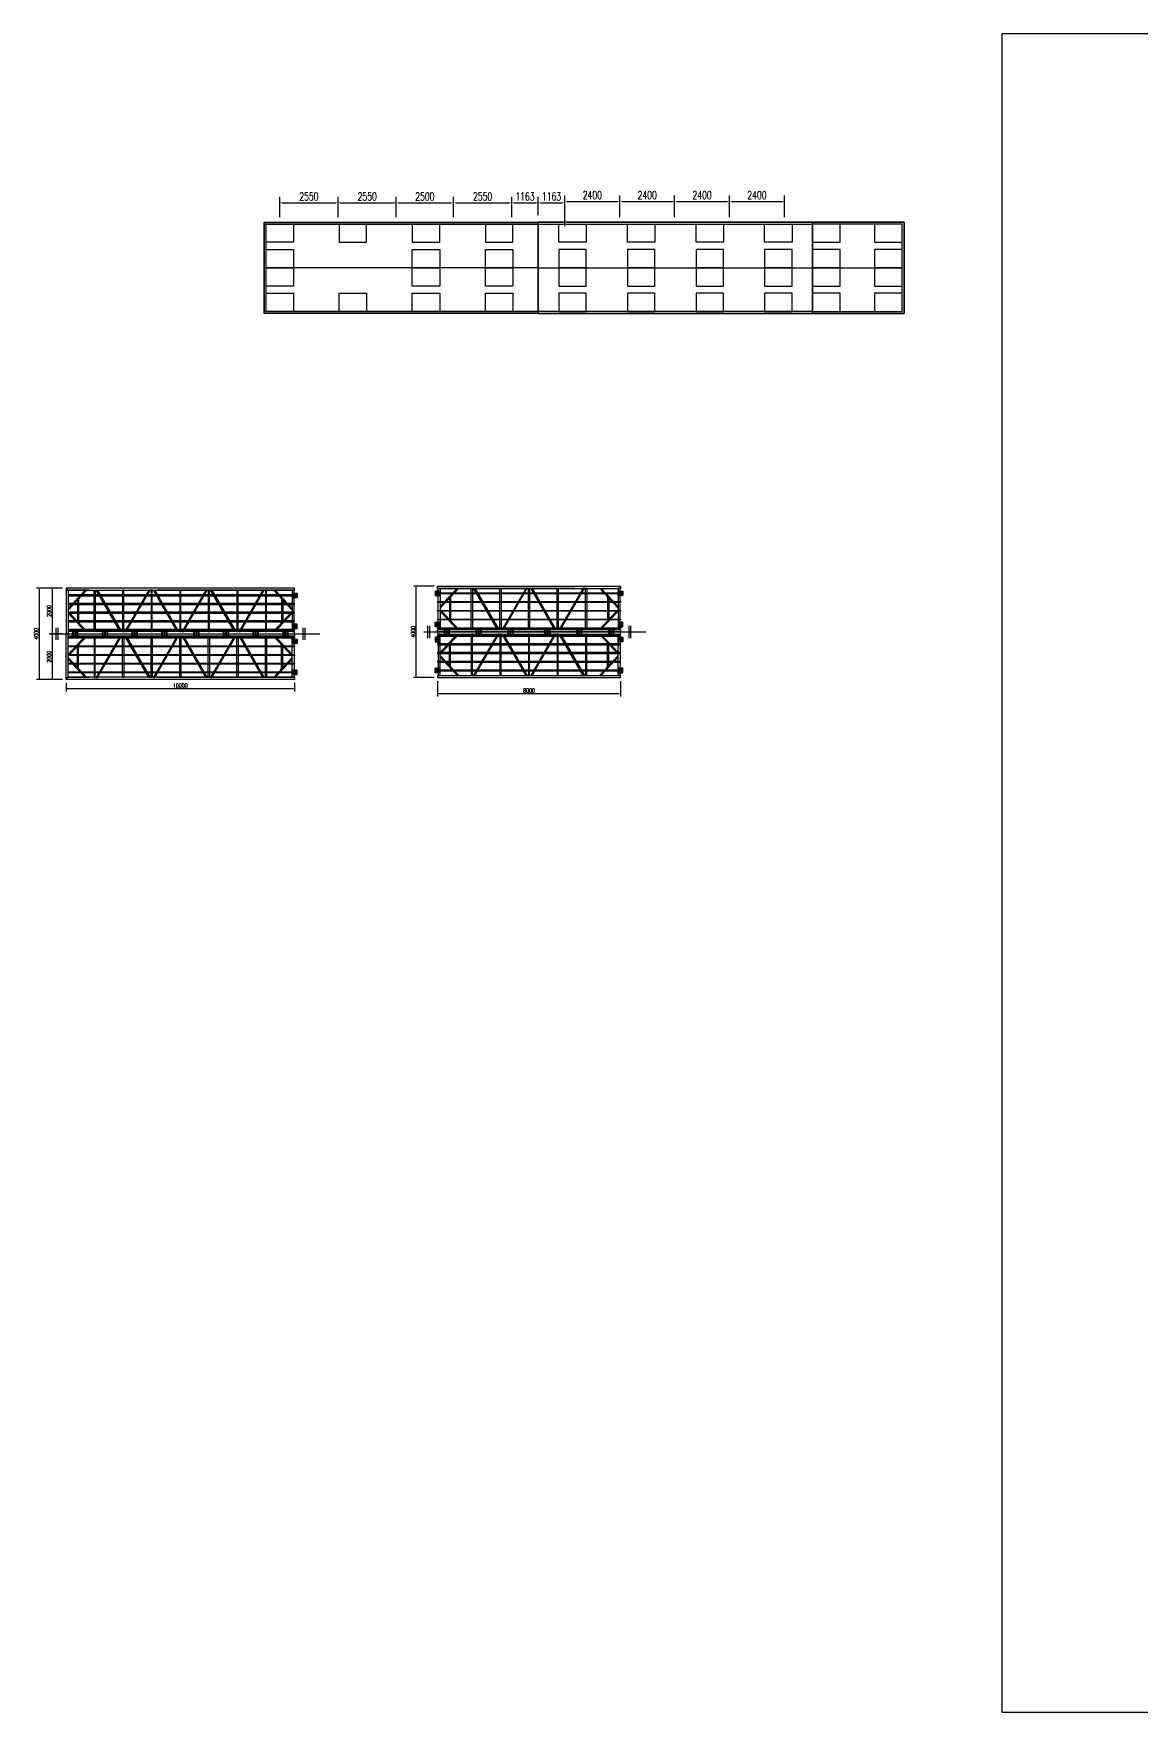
# Model space of a CAD drawing. Header units: millimetres. Extents: x -1612139 to -1300424, y 1145038 to 1536160.
# Drawn here: x -1577395 to -1528928, y 1148054 to 1221496 of the extents above; entities that cross this region are included whole.
import ezdxf

# ---------------------------------------------------------------- set-up
doc = ezdxf.new("R2010")
doc.units = ezdxf.units.MM
doc.header["$LTSCALE"] = 1000
doc.linetypes.add('__BORDER__', pattern=[21, 6, -3, 6, -3, 0, -3])
doc.layers.get('0').update_dxf_attribs({"linetype": 'CONTINUOUS'})
doc.layers.get('DEFPOINTS').update_dxf_attribs({"linetype": 'CONTINUOUS'})
for name, color, linetype in [('W-_BOLLARD系船栓', 4, 'CONTINUOUS'), ('W-ALUMINUM_FRAME铝架', 30, 'CONTINUOUS'), ('W-bridge approach引桥', 4, 'CONTINUOUS'), ('W-FLOAT_BOWL浮筒', 253, 'CONTINUOUS'), ('W-STEEL_FRAME钢架', 3, 'CONTINUOUS'), ('W-WOOD_FLOOR木地板', 30, 'CONTINUOUS')]:
    doc.layers.add(name, color=color, linetype=linetype)
doc.styles.add('STANDARD_T3', font='simplex.shx', dxfattribs={"width": 0.7, "bigfont": 'gbcbig.shx'})
doc.dimstyles.new('W&&100', dxfattribs={"dimtxt": 350, "dimasz": 100, "dimexe": 250, "dimexo": 300, "dimgap": 100, "dimtad": 1, "dimdec": 0, "dimzin": 0, "dimdsep": 46, "dimtxsty": 'STANDARD_T3', "dimcen": 0.09, "dimclrd": 1, "dimclre": 1, "dimclrt": 7, "dimazin": 2, "dimtfac": 1, "dimtdec": 0, "dimtix": 1, "dimtmove": 2, "dimatfit": 3, "dimfxl": 100, "dimtolj": 1, "dimtzin": 0, "dimarcsym": 0})
doc.dimstyles.new('W&&50', dxfattribs={"dimtxt": 175, "dimasz": 50, "dimexe": 125, "dimexo": 150, "dimgap": 50, "dimtad": 1, "dimdec": 0, "dimzin": 0, "dimdsep": 46, "dimtxsty": 'STANDARD_T3', "dimcen": 0.09, "dimclrd": 1, "dimclre": 1, "dimclrt": 7, "dimazin": 2, "dimtfac": 1, "dimtdec": 0, "dimtix": 1, "dimtmove": 2, "dimatfit": 3, "dimfxl": 100, "dimtolj": 1, "dimtzin": 0, "dimarcsym": 0})

# ---------------------------------------------------------------- blocks, each defined once
blk = doc.blocks.new('1')
at = {"lineweight": -3}
for p, q in [((-1521938, 1214338), (-1521935, 1214338)), ((-1521938, 1214336), (-1521931, 1214336)), ((-1521938, 1214336), (-1521914, 1214336)), ((-1521938, 1214136), (-1521931, 1214136)), ((-1521938, 1214136), (-1521914, 1214136)), ((-1521938, 1214134), (-1521935, 1214134)), ((-1521936, 1214341), (-1521936, 1214346)), ((-1521936, 1214346), (-1521916, 1214346)), ((-1521935, 1214341), (-1521936, 1214341)), ((-1521935, 1214131), (-1521936, 1214131)), ((-1521936, 1214131), (-1521936, 1214126)), ((-1521936, 1214126), (-1521916, 1214126)), ((-1521934, 1214347), (-1521932, 1214347)), ((-1521934, 1214125), (-1521932, 1214125)), ((-1521933, 1214352), (-1521931, 1214355)), ((-1521933, 1214136), (-1521933, 1214352)), ((-1521919, 1214352), (-1521933, 1214352)), ((-1521932, 1214347), (-1521919, 1214347)), ((-1521932, 1214346), (-1521932, 1214341)), ((-1521932, 1214126), (-1521932, 1214131)), ((-1521932, 1214125), (-1521919, 1214125)), ((-1521921, 1214355), (-1521931, 1214355)), ((-1521919, 1214352), (-1521921, 1214355)), ((-1521919, 1214347), (-1521921, 1214347)), ((-1521921, 1214346), (-1521921, 1214341)), ((-1521921, 1214126), (-1521921, 1214131)), ((-1521919, 1214125), (-1521921, 1214125)), ((-1521919, 1214136), (-1521919, 1214352)), ((-1521917, 1214341), (-1521916, 1214341)), ((-1521914, 1214338), (-1521917, 1214338)), ((-1521914, 1214134), (-1521917, 1214134)), ((-1521917, 1214131), (-1521916, 1214131)), ((-1521916, 1214341), (-1521916, 1214346)), ((-1521916, 1214131), (-1521916, 1214126))]:
    blk.add_line(p, q, dxfattribs=at)
at = {"color": 1}
for p, q in [((-1521936, 1214346), (-1521934, 1214347)), ((-1521919, 1214347), (-1521916, 1214346))]:
    blk.add_line(p, q, dxfattribs=at)
at = {"color": 6, "lineweight": -3}
for p, q in [((-1521931, 1214136), (-1521931, 1214355)), ((-1521921, 1214136), (-1521921, 1214355))]:
    blk.add_line(p, q, dxfattribs=at)
at = {"lineweight": -3}
for points in [[(-1521933, 1214336), (-1521938, 1214336), (-1521938, 1214338), (-1521914, 1214338), (-1521914, 1214336), (-1521919, 1214336)], [(-1521933, 1214136), (-1521938, 1214136), (-1521938, 1214134), (-1521914, 1214134), (-1521914, 1214136), (-1521919, 1214136)], [(-1521935, 1214338), (-1521935, 1214341), (-1521917, 1214341), (-1521917, 1214338)], [(-1521935, 1214134), (-1521935, 1214131), (-1521917, 1214131), (-1521917, 1214134)]]:
    blk.add_lwpolyline(points, dxfattribs=at)
for centre, radius, start, end in [((-1521934, 1214129), 3.22, 223.60282, 316.39718), ((-1521926, 1214140), 14.7, 248.76069, 291.23931), ((-1521919, 1214129), 3.22, 223.60282, 316.39718)]:
    blk.add_arc(centre, radius, start, end, dxfattribs=at)
blk = doc.blocks.new('01')
h = blk.add_hatch()
h.set_pattern_fill('橡胶', color=77, scale=5)
h.set_pattern_definition([(45, (4.248, 3.586), (-12.5000003, 12.5000003), []), (135, (32.076, 3.586), (-12.5000003, -12.5000003), [4, -13.67767])])
h.paths.add_polyline_path([(50227, 12928), (50227, 12728), (50427, 12728), (50427, 12928)])
h.paths.add_polyline_path([(50382, 12893, -1), (50402, 12893, -1)], flags=16)
h.paths.add_polyline_path([(50252, 12893, -1), (50272, 12893, -1)], flags=16)
h.paths.add_polyline_path([(50402, 12763, -1), (50382, 12763, -1)], flags=16)
h.paths.add_polyline_path([(50272, 12763, -1), (50252, 12763, -1)], flags=16)
at = {"color": 251}
blk.add_lwpolyline([(50227, 12928), (50427, 12928), (50427, 12728), (50227, 12728)], close=True, dxfattribs=at)
at = {"color": 6}
for centre in [(50262, 12893), (50262, 12763), (50392, 12893), (50392, 12763)]:
    blk.add_circle(centre, 10, dxfattribs=at)
blk = doc.blocks.new('11')
at = {"layer": 'W-ALUMINUM_FRAME铝架', "color": 3}
blk.add_line((-1519436, 1210262), (-1511436, 1210262), dxfattribs=at)
at = {"layer": 'W-STEEL_FRAME钢架', "color": 3}
for p, q in [((-1519436, 1210162), (-1519436, 1210262)), ((-1519436, 1210162), (-1511436, 1210162)), ((-1511436, 1210262), (-1511436, 1210162))]:
    blk.add_line(p, q, dxfattribs=at)
at = {"layer": 'W-STEEL_FRAME钢架', "color": 251, "linetype": '__BORDER__'}
blk.add_line((-1519436, 1210175), (-1511436, 1210175), dxfattribs=at)
at = {"layer": 'W-STEEL_FRAME钢架', "color": 1}
for p, q in [((-1519328, 1209293), (-1518511, 1210175)), ((-1519328, 1209367), (-1518579, 1210175)), ((-1518919, 1209734), (-1518919, 1208803)), ((-1518869, 1209788), (-1518869, 1208749)), ((-1511544, 1209293), (-1512361, 1210175)), ((-1511544, 1209367), (-1512293, 1210175)), ((-1512002, 1209788), (-1512002, 1208749)), ((-1511952, 1209734), (-1511952, 1208803)), ((-1519328, 1209243), (-1518511, 1208362)), ((-1519328, 1209170), (-1518579, 1208362)), ((-1511544, 1209243), (-1512361, 1208362)), ((-1511544, 1209170), (-1512293, 1208362))]:
    blk.add_line(p, q, dxfattribs=at)
at = {"layer": 'W-STEEL_FRAME钢架', "color": 4}
for points in [[(-1519436, 1209965), (-1511436, 1209965), (-1511436, 1209930), (-1519436, 1209930)], [(-1519436, 1209585), (-1511436, 1209585), (-1511436, 1209550), (-1519436, 1209550)], [(-1519436, 1209205), (-1511436, 1209205), (-1511436, 1209170), (-1519436, 1209170)], [(-1519436, 1208825), (-1511436, 1208825), (-1511436, 1208790), (-1519436, 1208790)], [(-1519436, 1208445), (-1511436, 1208445), (-1511436, 1208410), (-1519436, 1208410)]]:
    blk.add_lwpolyline(points, close=True, dxfattribs=at)
at = {"layer": 'W-STEEL_FRAME钢架', "color": 6}
for points in [[(-1519418, 1210175), (-1519328, 1210175), (-1519328, 1208362), (-1519418, 1208362)], [(-1511454, 1210175), (-1511544, 1210175), (-1511544, 1208362), (-1511454, 1208362)]]:
    blk.add_lwpolyline(points, close=True, dxfattribs=at)
at = {"layer": 'W-STEEL_FRAME钢架', "color": 1}
for points in [[(-1517961, 1210175), (-1517911, 1210175), (-1517911, 1208362), (-1517961, 1208362)], [(-1516711, 1210175), (-1516661, 1210175), (-1516661, 1208362), (-1516711, 1208362)], [(-1515461, 1210175), (-1515411, 1210175), (-1515411, 1208362), (-1515461, 1208362)], [(-1514211, 1210175), (-1514161, 1210175), (-1514161, 1208362), (-1514211, 1208362)], [(-1512961, 1210175), (-1512911, 1210175), (-1512911, 1208362), (-1512961, 1208362)]]:
    blk.add_lwpolyline(points, close=True, dxfattribs=at)
for points in [[(-1517861, 1210175), (-1517803, 1210175), (-1516761, 1208362), (-1516818, 1208362), (-1517861, 1210175)], [(-1515511, 1210175), (-1515568, 1210175), (-1516611, 1208362), (-1516553, 1208362), (-1515511, 1210175)], [(-1515361, 1210175), (-1515303, 1210175), (-1514261, 1208362), (-1514318, 1208362), (-1515361, 1210175)], [(-1513011, 1210175), (-1513068, 1210175), (-1514111, 1208362), (-1514053, 1208362), (-1513011, 1210175)]]:
    blk.add_lwpolyline(points, dxfattribs=at)
at = {"layer": 'W-STEEL_FRAME钢架', "color": 2}
blk.add_lwpolyline([(-1519436, 1208362), (-1511436, 1208362), (-1511436, 1208262), (-1519436, 1208262)], close=True, dxfattribs=at)
at = {"layer": 'W-STEEL_FRAME钢架', "color": 4, "xscale": -1, "rotation": 180}
blk.add_blockref('01', (-1569768, 1222775), dxfattribs=at)
at = {"layer": 'W-STEEL_FRAME钢架', "color": 4, "rotation": 180}
blk.add_blockref('01', (-1461104, 1222775), dxfattribs=at)
at = {"layer": 'W-STEEL_FRAME钢架', "color": 4}
blk.add_blockref('01', (-1569768, 1195762), dxfattribs=at)
at = {"layer": 'W-STEEL_FRAME钢架', "color": 1}
for p in [(2790, -5975), (2890, -5975), (2990, -5975), (4190, -5975), (4290, -5975), (4390, -5975), (5590, -5975), (5690, -5975), (5790, -5975)]:
    blk.add_blockref('1', p, dxfattribs=at)
at = {"layer": 'W-STEEL_FRAME钢架', "color": 1, "xscale": -1}
for p in [(-3036662, -5975), (-3036562, -5975), (-3036462, -5975), (-3035262, -5975), (-3035162, -5975), (-3035062, -5975), (-3033862, -5975), (-3033762, -5975), (-3033662, -5975)]:
    blk.add_blockref('1', p, dxfattribs=at)
at = {"layer": 'W-STEEL_FRAME钢架', "color": 4, "xscale": -1}
blk.add_blockref('01', (-1461104, 1195762), dxfattribs=at)
blk = doc.blocks.new('15')
at = {"layer": 'W-ALUMINUM_FRAME铝架', "color": 3}
for p, q in [((-1505408, 1200672), (-1495408, 1200672)), ((-1495408, 1200672), (-1495508, 1200572)), ((-1495408, 1200672), (-1495408, 1198672))]:
    blk.add_line(p, q, dxfattribs=at)
at = {"layer": 'W-STEEL_FRAME钢架', "color": 3}
for p, q in [((-1505408, 1200572), (-1505408, 1200672)), ((-1505408, 1200572), (-1495508, 1200572)), ((-1495508, 1200572), (-1495508, 1198672)), ((-1495408, 1200672), (-1495408, 1200572)), ((-1505408, 1198672), (-1505408, 1198772)), ((-1495508, 1198672), (-1495408, 1198672))]:
    blk.add_line(p, q, dxfattribs=at)
at = {"layer": 'W-STEEL_FRAME钢架', "color": 251, "linetype": '__BORDER__'}
for p, q in [((-1505408, 1200585), (-1495495, 1200585)), ((-1495495, 1200585), (-1495495, 1198672))]:
    blk.add_line(p, q, dxfattribs=at)
at = {"layer": 'W-STEEL_FRAME钢架', "color": 1}
for p, q in [((-1505300, 1199704), (-1504483, 1200585)), ((-1505300, 1199777), (-1504551, 1200585)), ((-1504891, 1200144), (-1504891, 1199213)), ((-1504841, 1200198), (-1504841, 1199159)), ((-1495495, 1199704), (-1496312, 1200585)), ((-1495495, 1199777), (-1496244, 1200585)), ((-1495953, 1200198), (-1495953, 1199159)), ((-1495903, 1200144), (-1495903, 1199213)), ((-1505300, 1199654), (-1504483, 1198772)), ((-1505300, 1199580), (-1504551, 1198772)), ((-1495495, 1199654), (-1496312, 1198772)), ((-1495495, 1199580), (-1496244, 1198772))]:
    blk.add_line(p, q, dxfattribs=at)
at = {"layer": 'W-STEEL_FRAME钢架', "color": 4}
for points in [[(-1505408, 1200375), (-1495495, 1200375), (-1495495, 1200340), (-1505408, 1200340)], [(-1505408, 1199615), (-1495495, 1199615), (-1495495, 1199580), (-1505408, 1199580)], [(-1505403, 1199995), (-1495495, 1199995), (-1495495, 1199960), (-1505403, 1199960)], [(-1505408, 1199235), (-1495495, 1199235), (-1495495, 1199200), (-1505408, 1199200)], [(-1505408, 1198855), (-1495495, 1198855), (-1495495, 1198820), (-1505408, 1198820)]]:
    blk.add_lwpolyline(points, close=True, dxfattribs=at)
at = {"layer": 'W-STEEL_FRAME钢架', "color": 6}
blk.add_lwpolyline([(-1505390, 1200585), (-1505300, 1200585), (-1505300, 1198772), (-1505390, 1198772)], close=True, dxfattribs=at)
at = {"layer": 'W-STEEL_FRAME钢架', "color": 1}
for points in [[(-1504183, 1200585), (-1504133, 1200585), (-1504133, 1198772), (-1504183, 1198772)], [(-1502933, 1200585), (-1502883, 1200585), (-1502883, 1198772), (-1502933, 1198772)], [(-1501683, 1200585), (-1501633, 1200585), (-1501633, 1198772), (-1501683, 1198772)], [(-1500433, 1200585), (-1500383, 1200585), (-1500383, 1198772), (-1500433, 1198772)], [(-1499183, 1200585), (-1499133, 1200585), (-1499133, 1198772), (-1499183, 1198772)], [(-1497933, 1200585), (-1497883, 1200585), (-1497883, 1198772), (-1497933, 1198772)], [(-1496633, 1200585), (-1496683, 1200585), (-1496683, 1198772), (-1496633, 1198772)]]:
    blk.add_lwpolyline(points, close=True, dxfattribs=at)
for points in [[(-1504083, 1200585), (-1504025, 1200585), (-1502983, 1198772), (-1503041, 1198772), (-1504083, 1200585)], [(-1501733, 1200585), (-1501791, 1200585), (-1502833, 1198772), (-1502775, 1198772), (-1501733, 1200585)], [(-1501583, 1200585), (-1501525, 1200585), (-1500483, 1198772), (-1500541, 1198772), (-1501583, 1200585)], [(-1499233, 1200585), (-1499291, 1200585), (-1500333, 1198772), (-1500275, 1198772), (-1499233, 1200585)], [(-1499083, 1200585), (-1499025, 1200585), (-1497983, 1198772), (-1498041, 1198772), (-1499083, 1200585)], [(-1496733, 1200585), (-1496791, 1200585), (-1497833, 1198772), (-1497775, 1198772), (-1496733, 1200585)]]:
    blk.add_lwpolyline(points, dxfattribs=at)
at = {"layer": 'W-STEEL_FRAME钢架', "color": 2}
blk.add_lwpolyline([(-1505408, 1198772), (-1495495, 1198772), (-1495495, 1198672), (-1505408, 1198672)], close=True, dxfattribs=at)
at = {"layer": 'W-STEEL_FRAME钢架', "color": 4, "xscale": -1, "rotation": 180}
blk.add_blockref('01', (-1555740, 1213185), dxfattribs=at)
at = {"layer": 'W-STEEL_FRAME钢架', "color": 4}
blk.add_blockref('01', (-1555740, 1186172), dxfattribs=at)
at = {"layer": 'W-STEEL_FRAME钢架', "color": 1}
for p in [(16818, -15564), (16918, -15564), (17018, -15564), (18118, -15564), (18218, -15564), (18318, -15564), (19418, -15564), (19518, -15564), (19618, -15564), (20718, -15564), (20818, -15564), (20918, -15564)]:
    blk.add_blockref('1', p, dxfattribs=at)
at = {"layer": 'W-STEEL_FRAME钢架', "color": 1, "xscale": -1}
for p in [(-3021734, -15564), (-3021634, -15564), (-3021534, -15564), (-3020434, -15564), (-3020334, -15564), (-3020234, -15564), (-3019134, -15564), (-3019034, -15564), (-3018934, -15564), (-3017834, -15564), (-3017734, -15564), (-3017634, -15564)]:
    blk.add_blockref('1', p, dxfattribs=at)
blk = doc.blocks.new('*D76')
at = {"layer": 'DEFPOINTS', "color": 0, "transparency": 16777216}
for p in [(-1575975, 1197237), (-1576580, 1195237), (-1575975, 1195237)]:
    blk.add_point(p, dxfattribs=at)
at = {"layer": 'W-bridge approach引桥', "color": 1, "lineweight": -2, "transparency": 16777216}
for p, q in [((-1576125, 1197237), (-1576705, 1197237)), ((-1576580, 1197187), (-1576580, 1195287)), ((-1576125, 1195237), (-1576705, 1195237))]:
    blk.add_line(p, q, dxfattribs=at)
at = {"layer": 'W-bridge approach引桥', "color": 1, "transparency": 16777216}
for points in [[(-1576588, 1197187), (-1576572, 1197187), (-1576580, 1197237)], [(-1576588, 1195287), (-1576572, 1195287), (-1576580, 1195237)]]:
    blk.add_solid(points, dxfattribs=at)
at = {"layer": 'W-bridge approach引桥', "color": 7, "transparency": 16777216, "insert": (-1576717, 1196237), "char_height": 175, "attachment_point": 5, "rotation": 90, "style": 'STANDARD_T3'}
blk.add_mtext('\\A1;2000', dxfattribs=at)
blk = doc.blocks.new('*D77')
at = {"layer": 'DEFPOINTS', "color": 0, "transparency": 16777216}
for p in [(-1575975, 1195237), (-1576580, 1193237), (-1575975, 1193237)]:
    blk.add_point(p, dxfattribs=at)
at = {"layer": 'W-bridge approach引桥', "color": 1, "lineweight": -2, "transparency": 16777216}
for p, q in [((-1576125, 1195237), (-1576705, 1195237)), ((-1576580, 1195187), (-1576580, 1193287)), ((-1576125, 1193237), (-1576705, 1193237))]:
    blk.add_line(p, q, dxfattribs=at)
at = {"layer": 'W-bridge approach引桥', "color": 1, "transparency": 16777216}
for points in [[(-1576588, 1195187), (-1576572, 1195187), (-1576580, 1195237)], [(-1576588, 1193287), (-1576572, 1193287), (-1576580, 1193237)]]:
    blk.add_solid(points, dxfattribs=at)
at = {"layer": 'W-bridge approach引桥', "color": 7, "transparency": 16777216, "insert": (-1576717, 1194237), "char_height": 175, "attachment_point": 5, "rotation": 90, "style": 'STANDARD_T3'}
blk.add_mtext('\\A1;2000', dxfattribs=at)
blk = doc.blocks.new('*D78')
at = {"layer": 'DEFPOINTS', "color": 0, "transparency": 16777216}
for p in [(-1575975, 1193237), (-1565975, 1193237), (-1565975, 1192842)]:
    blk.add_point(p, dxfattribs=at)
at = {"layer": 'W-bridge approach引桥', "color": 1, "lineweight": -2, "transparency": 16777216}
for p, q in [((-1575975, 1193087), (-1575975, 1192717)), ((-1575925, 1192842), (-1566025, 1192842)), ((-1565975, 1193087), (-1565975, 1192717))]:
    blk.add_line(p, q, dxfattribs=at)
at = {"layer": 'W-bridge approach引桥', "color": 1, "transparency": 16777216}
for points in [[(-1575925, 1192850), (-1575925, 1192834), (-1575975, 1192842)], [(-1566025, 1192850), (-1566025, 1192834), (-1565975, 1192842)]]:
    blk.add_solid(points, dxfattribs=at)
at = {"layer": 'W-bridge approach引桥', "color": 7, "transparency": 16777216, "insert": (-1570975, 1192979), "char_height": 175, "attachment_point": 5, "style": 'STANDARD_T3'}
blk.add_mtext('\\A1;10000', dxfattribs=at)
blk = doc.blocks.new('*D79')
at = {"color": 1, "lineweight": -2, "transparency": 16777216}
for p, q in [((-1576125, 1197237), (-1577267, 1197237)), ((-1577142, 1193287), (-1577142, 1197187)), ((-1576125, 1193237), (-1577267, 1193237))]:
    blk.add_line(p, q, dxfattribs=at)
at = {"color": 1, "transparency": 16777216}
for points in [[(-1577151, 1197187), (-1577134, 1197187), (-1577142, 1197237)], [(-1577151, 1193287), (-1577134, 1193287), (-1577142, 1193237)]]:
    blk.add_solid(points, dxfattribs=at)
at = {"layer": 'DEFPOINTS', "color": 0, "transparency": 16777216}
for p in [(-1577142, 1197237), (-1575975, 1197237), (-1575975, 1193237)]:
    blk.add_point(p, dxfattribs=at)
at = {"color": 7, "transparency": 16777216, "insert": (-1577280, 1195237), "char_height": 175, "attachment_point": 5, "rotation": 90, "style": 'STANDARD_T3'}
blk.add_mtext('\\A1;4000', dxfattribs=at)
blk = doc.blocks.new('*D82')
at = {"color": 1, "lineweight": -2, "transparency": 16777216}
for p, q in [((-1559869, 1197322), (-1560778, 1197322)), ((-1560653, 1193372), (-1560653, 1197272)), ((-1559869, 1193322), (-1560778, 1193322))]:
    blk.add_line(p, q, dxfattribs=at)
at = {"color": 1, "transparency": 16777216}
for points in [[(-1560662, 1197272), (-1560645, 1197272), (-1560653, 1197322)], [(-1560662, 1193372), (-1560645, 1193372), (-1560653, 1193322)]]:
    blk.add_solid(points, dxfattribs=at)
at = {"layer": 'DEFPOINTS', "color": 0, "transparency": 16777216}
for p in [(-1560653, 1197322), (-1559719, 1197322), (-1559719, 1193322)]:
    blk.add_point(p, dxfattribs=at)
at = {"color": 7, "transparency": 16777216, "insert": (-1560791, 1195322), "char_height": 175, "attachment_point": 5, "rotation": 90, "style": 'STANDARD_T3'}
blk.add_mtext('\\A1;4000', dxfattribs=at)
blk = doc.blocks.new('*D83')
at = {"color": 1, "lineweight": -2, "transparency": 16777216}
for p, q in [((-1559719, 1193172), (-1559719, 1192499)), ((-1551719, 1193172), (-1551719, 1192499)), ((-1559669, 1192624), (-1551769, 1192624))]:
    blk.add_line(p, q, dxfattribs=at)
at = {"color": 1, "transparency": 16777216}
for points in [[(-1559669, 1192632), (-1559669, 1192616), (-1559719, 1192624)], [(-1551769, 1192632), (-1551769, 1192616), (-1551719, 1192624)]]:
    blk.add_solid(points, dxfattribs=at)
at = {"layer": 'DEFPOINTS', "color": 0, "transparency": 16777216}
for p in [(-1559719, 1193322), (-1551719, 1193322), (-1551719, 1192624)]:
    blk.add_point(p, dxfattribs=at)
at = {"color": 7, "transparency": 16777216, "insert": (-1555719, 1192761), "char_height": 175, "attachment_point": 5, "style": 'STANDARD_T3'}
blk.add_mtext('\\A1;8000', dxfattribs=at)
blk = doc.blocks.new('浮箱')
at = {"layer": 'W-FLOAT_BOWL浮筒'}
blk.add_lwpolyline([(-1525934, 1214836), (-1525934, 1215636), (-1524734, 1215636), (-1524734, 1214836)], close=True, dxfattribs=at)
blk = doc.blocks.new('*D216')
at = {"layer": 'DEFPOINTS', "color": 0, "transparency": 16777216}
for p in [(-1564076, 1214099), (-1566626, 1213165), (-1564076, 1213165)]:
    blk.add_point(p, dxfattribs=at)
at = {"layer": 'W-STEEL_FRAME钢架', "color": 1, "lineweight": -2, "transparency": 16777216}
for p, q in [((-1566626, 1213465), (-1566626, 1214349)), ((-1566526, 1214099), (-1564176, 1214099)), ((-1564076, 1213465), (-1564076, 1214349))]:
    blk.add_line(p, q, dxfattribs=at)
at = {"layer": 'W-STEEL_FRAME钢架', "color": 1, "transparency": 16777216}
for points in [[(-1566526, 1214116), (-1566526, 1214082), (-1566626, 1214099)], [(-1564176, 1214116), (-1564176, 1214082), (-1564076, 1214099)]]:
    blk.add_solid(points, dxfattribs=at)
at = {"layer": 'W-STEEL_FRAME钢架', "color": 7, "transparency": 16777216, "insert": (-1565351, 1214374), "char_height": 350, "attachment_point": 5, "style": 'STANDARD_T3'}
blk.add_mtext('\\A1;2550', dxfattribs=at)
blk = doc.blocks.new('*D217')
at = {"layer": 'DEFPOINTS', "color": 0, "transparency": 16777216}
for p in [(-1561526, 1214099), (-1564076, 1213165), (-1561526, 1213165)]:
    blk.add_point(p, dxfattribs=at)
at = {"layer": 'W-STEEL_FRAME钢架', "color": 1, "lineweight": -2, "transparency": 16777216}
for p, q in [((-1564076, 1213465), (-1564076, 1214349)), ((-1563976, 1214099), (-1561626, 1214099)), ((-1561526, 1213465), (-1561526, 1214349))]:
    blk.add_line(p, q, dxfattribs=at)
at = {"layer": 'W-STEEL_FRAME钢架', "color": 1, "transparency": 16777216}
for points in [[(-1563976, 1214116), (-1563976, 1214082), (-1564076, 1214099)], [(-1561626, 1214116), (-1561626, 1214082), (-1561526, 1214099)]]:
    blk.add_solid(points, dxfattribs=at)
at = {"layer": 'W-STEEL_FRAME钢架', "color": 7, "transparency": 16777216, "insert": (-1562801, 1214374), "char_height": 350, "attachment_point": 5, "style": 'STANDARD_T3'}
blk.add_mtext('\\A1;2550', dxfattribs=at)
blk = doc.blocks.new('*D218')
at = {"layer": 'DEFPOINTS', "color": 0, "transparency": 16777216}
for p in [(-1559026, 1214099), (-1561526, 1213165), (-1559026, 1213165)]:
    blk.add_point(p, dxfattribs=at)
at = {"layer": 'W-STEEL_FRAME钢架', "color": 1, "lineweight": -2, "transparency": 16777216}
for p, q in [((-1561526, 1213465), (-1561526, 1214349)), ((-1561426, 1214099), (-1559126, 1214099)), ((-1559026, 1213465), (-1559026, 1214349))]:
    blk.add_line(p, q, dxfattribs=at)
at = {"layer": 'W-STEEL_FRAME钢架', "color": 1, "transparency": 16777216}
for points in [[(-1561426, 1214116), (-1561426, 1214082), (-1561526, 1214099)], [(-1559126, 1214116), (-1559126, 1214082), (-1559026, 1214099)]]:
    blk.add_solid(points, dxfattribs=at)
at = {"layer": 'W-STEEL_FRAME钢架', "color": 7, "transparency": 16777216, "insert": (-1560276, 1214374), "char_height": 350, "attachment_point": 5, "style": 'STANDARD_T3'}
blk.add_mtext('\\A1;2500', dxfattribs=at)
blk = doc.blocks.new('*D219')
at = {"layer": 'DEFPOINTS', "color": 0, "transparency": 16777216}
for p in [(-1556476, 1214099), (-1559026, 1213165), (-1556476, 1213165)]:
    blk.add_point(p, dxfattribs=at)
at = {"layer": 'W-STEEL_FRAME钢架', "color": 1, "lineweight": -2, "transparency": 16777216}
for p, q in [((-1559026, 1213465), (-1559026, 1214349)), ((-1558926, 1214099), (-1556576, 1214099)), ((-1556476, 1213465), (-1556476, 1214349))]:
    blk.add_line(p, q, dxfattribs=at)
at = {"layer": 'W-STEEL_FRAME钢架', "color": 1, "transparency": 16777216}
for points in [[(-1558926, 1214116), (-1558926, 1214082), (-1559026, 1214099)], [(-1556576, 1214116), (-1556576, 1214082), (-1556476, 1214099)]]:
    blk.add_solid(points, dxfattribs=at)
at = {"layer": 'W-STEEL_FRAME钢架', "color": 7, "transparency": 16777216, "insert": (-1557751, 1214374), "char_height": 350, "attachment_point": 5, "style": 'STANDARD_T3'}
blk.add_mtext('\\A1;2550', dxfattribs=at)
blk = doc.blocks.new('*D220')
at = {"layer": 'DEFPOINTS', "color": 0, "transparency": 16777216}
for p in [(-1555313, 1214099), (-1556476, 1213165), (-1555313, 1213252)]:
    blk.add_point(p, dxfattribs=at)
at = {"layer": 'W-STEEL_FRAME钢架', "color": 1, "lineweight": -2, "transparency": 16777216}
for p, q in [((-1556476, 1213465), (-1556476, 1214349)), ((-1556376, 1214099), (-1555413, 1214099)), ((-1555313, 1213552), (-1555313, 1214349))]:
    blk.add_line(p, q, dxfattribs=at)
at = {"layer": 'W-STEEL_FRAME钢架', "color": 1, "transparency": 16777216}
for points in [[(-1556376, 1214116), (-1556376, 1214082), (-1556476, 1214099)], [(-1555413, 1214116), (-1555413, 1214082), (-1555313, 1214099)]]:
    blk.add_solid(points, dxfattribs=at)
at = {"layer": 'W-STEEL_FRAME钢架', "color": 7, "transparency": 16777216, "insert": (-1555895, 1214374), "char_height": 350, "attachment_point": 5, "style": 'STANDARD_T3'}
blk.add_mtext('\\A1;1163', dxfattribs=at)
blk = doc.blocks.new('*D215')
at = {"layer": 'DEFPOINTS', "color": 0, "transparency": 16777216}
for p in [(-1554150, 1214099), (-1555313, 1213252), (-1554150, 1212765)]:
    blk.add_point(p, dxfattribs=at)
at = {"layer": 'W-STEEL_FRAME钢架', "color": 1, "lineweight": -2, "transparency": 16777216}
for p, q in [((-1555313, 1213552), (-1555313, 1214349)), ((-1555213, 1214099), (-1554250, 1214099)), ((-1554150, 1213065), (-1554150, 1214349))]:
    blk.add_line(p, q, dxfattribs=at)
at = {"layer": 'W-STEEL_FRAME钢架', "color": 1, "transparency": 16777216}
for points in [[(-1555213, 1214116), (-1555213, 1214082), (-1555313, 1214099)], [(-1554250, 1214116), (-1554250, 1214082), (-1554150, 1214099)]]:
    blk.add_solid(points, dxfattribs=at)
at = {"layer": 'W-STEEL_FRAME钢架', "color": 7, "transparency": 16777216, "insert": (-1554732, 1214374), "char_height": 350, "attachment_point": 5, "style": 'STANDARD_T3'}
blk.add_mtext('\\A1;1163', dxfattribs=at)
blk = doc.blocks.new('*D221')
at = {"layer": 'DEFPOINTS', "color": 0, "transparency": 16777216}
for p in [(-1551750, 1214156), (-1554150, 1213165), (-1551750, 1213165)]:
    blk.add_point(p, dxfattribs=at)
at = {"layer": 'W-STEEL_FRAME钢架', "color": 1, "lineweight": -2, "transparency": 16777216}
for p, q in [((-1554150, 1213465), (-1554150, 1214406)), ((-1554050, 1214156), (-1551850, 1214156)), ((-1551750, 1213465), (-1551750, 1214406))]:
    blk.add_line(p, q, dxfattribs=at)
at = {"layer": 'W-STEEL_FRAME钢架', "color": 1, "transparency": 16777216}
for points in [[(-1554050, 1214173), (-1554050, 1214139), (-1554150, 1214156)], [(-1551850, 1214173), (-1551850, 1214139), (-1551750, 1214156)]]:
    blk.add_solid(points, dxfattribs=at)
at = {"layer": 'W-STEEL_FRAME钢架', "color": 7, "transparency": 16777216, "insert": (-1552950, 1214431), "char_height": 350, "attachment_point": 5, "style": 'STANDARD_T3'}
blk.add_mtext('\\A1;2400', dxfattribs=at)
blk = doc.blocks.new('*D222')
at = {"layer": 'DEFPOINTS', "color": 0, "transparency": 16777216}
for p in [(-1549350, 1214156), (-1551750, 1213165), (-1549350, 1213165)]:
    blk.add_point(p, dxfattribs=at)
at = {"layer": 'W-STEEL_FRAME钢架', "color": 1, "lineweight": -2, "transparency": 16777216}
for p, q in [((-1551750, 1213465), (-1551750, 1214406)), ((-1551650, 1214156), (-1549450, 1214156)), ((-1549350, 1213465), (-1549350, 1214406))]:
    blk.add_line(p, q, dxfattribs=at)
at = {"layer": 'W-STEEL_FRAME钢架', "color": 1, "transparency": 16777216}
for points in [[(-1551650, 1214173), (-1551650, 1214139), (-1551750, 1214156)], [(-1549450, 1214173), (-1549450, 1214139), (-1549350, 1214156)]]:
    blk.add_solid(points, dxfattribs=at)
at = {"layer": 'W-STEEL_FRAME钢架', "color": 7, "transparency": 16777216, "insert": (-1550550, 1214431), "char_height": 350, "attachment_point": 5, "style": 'STANDARD_T3'}
blk.add_mtext('\\A1;2400', dxfattribs=at)
blk = doc.blocks.new('*D223')
at = {"layer": 'DEFPOINTS', "color": 0, "transparency": 16777216}
for p in [(-1546950, 1214156), (-1549350, 1213165), (-1546950, 1213165)]:
    blk.add_point(p, dxfattribs=at)
at = {"layer": 'W-STEEL_FRAME钢架', "color": 1, "lineweight": -2, "transparency": 16777216}
for p, q in [((-1549350, 1213465), (-1549350, 1214406)), ((-1549250, 1214156), (-1547050, 1214156)), ((-1546950, 1213465), (-1546950, 1214406))]:
    blk.add_line(p, q, dxfattribs=at)
at = {"layer": 'W-STEEL_FRAME钢架', "color": 1, "transparency": 16777216}
for points in [[(-1549250, 1214173), (-1549250, 1214139), (-1549350, 1214156)], [(-1547050, 1214173), (-1547050, 1214139), (-1546950, 1214156)]]:
    blk.add_solid(points, dxfattribs=at)
at = {"layer": 'W-STEEL_FRAME钢架', "color": 7, "transparency": 16777216, "insert": (-1548150, 1214431), "char_height": 350, "attachment_point": 5, "style": 'STANDARD_T3'}
blk.add_mtext('\\A1;2400', dxfattribs=at)
blk = doc.blocks.new('*D224')
at = {"layer": 'DEFPOINTS', "color": 0, "transparency": 16777216}
for p in [(-1544550, 1214156), (-1546950, 1213165), (-1544550, 1213165)]:
    blk.add_point(p, dxfattribs=at)
at = {"layer": 'W-STEEL_FRAME钢架', "color": 1, "lineweight": -2, "transparency": 16777216}
for p, q in [((-1546950, 1213465), (-1546950, 1214406)), ((-1546850, 1214156), (-1544650, 1214156)), ((-1544550, 1213465), (-1544550, 1214406))]:
    blk.add_line(p, q, dxfattribs=at)
at = {"layer": 'W-STEEL_FRAME钢架', "color": 1, "transparency": 16777216}
for points in [[(-1546850, 1214173), (-1546850, 1214139), (-1546950, 1214156)], [(-1544650, 1214173), (-1544650, 1214139), (-1544550, 1214156)]]:
    blk.add_solid(points, dxfattribs=at)
at = {"layer": 'W-STEEL_FRAME钢架', "color": 7, "transparency": 16777216, "insert": (-1545750, 1214431), "char_height": 350, "attachment_point": 5, "style": 'STANDARD_T3'}
blk.add_mtext('\\A1;2400', dxfattribs=at)

msp = doc.modelspace()

# ---------------------------------------------------------------- linework, layer by layer
for p, q in [((-1576417.6, 1195504.2), (-1576417.6, 1194969.5)), ((-1576333.9, 1195504.2), (-1576333.9, 1194969.5)), ((-1565616.1, 1195504.2), (-1565616.1, 1194969.5)), ((-1565532.4, 1195504.2), (-1565532.4, 1194969.5)), ((-1560161.4, 1195589.4), (-1560161.4, 1195054.7)), ((-1560077.6, 1195589.4), (-1560077.6, 1195054.7)), ((-1551359.8, 1195589.4), (-1551359.8, 1195054.7)), ((-1551276.1, 1195589.4), (-1551276.1, 1195054.7))]:
    msp.add_line(p, q)
at = {"layer": 'W-_BOLLARD系船栓'}
msp.add_lwpolyline([(-1535014.6, 1221496), (-1460921.8, 1221496), (-1460921.8, 1148053.8), (-1535014.6, 1148053.8)], close=True, dxfattribs=at)
at = {"layer": 'W-bridge approach引桥'}
for p, q in [((-1576704.8, 1195236.8), (-1564869.7, 1195236.8)), ((-1560315.4, 1195322.1), (-1550613.4, 1195322.1))]:
    msp.add_line(p, q, dxfattribs=at)
at = {"layer": 'W-STEEL_FRAME钢架'}
for p, q in [((-1555313, 1211252.3), (-1567226, 1211252.3)), ((-1555313, 1211252.3), (-1543313, 1211252.3)), ((-1543313, 1211252.3), (-1539400, 1211252.3))]:
    msp.add_line(p, q, dxfattribs=at)
for points in [[(-1567313, 1213252.3), (-1539313, 1213252.3), (-1539313, 1209252.3), (-1567313, 1209252.3)], [(-1567313, 1213252.3), (-1555313, 1213252.3), (-1555313, 1209252.3), (-1567313, 1209252.3)], [(-1567313, 1213252.3), (-1555313, 1213252.3), (-1555313, 1209252.3), (-1567313, 1209252.3)], [(-1567226, 1212365.3), (-1567226, 1213165.3), (-1566026, 1213165.3), (-1566026, 1212365.3)], [(-1543313, 1213252.3), (-1555313, 1213252.3), (-1555313, 1209252.3), (-1543313, 1209252.3)], [(-1539313, 1213252.3), (-1543313, 1213252.3), (-1543313, 1209252.3), (-1539313, 1209252.3)]]:
    msp.add_lwpolyline(points, close=True, dxfattribs=at)
at = {"layer": 'W-WOOD_FLOOR木地板'}
for points in [[(-1555313, 1213165.3), (-1567313, 1213165.3), (-1567313, 1209339.3), (-1555313, 1209339.3)], [(-1567226, 1213165.3), (-1555313, 1213165.3), (-1555313, 1209339.3), (-1567226, 1209339.3)], [(-1555313, 1213165.3), (-1543313, 1213165.3), (-1543313, 1209339.3), (-1555313, 1209339.3)], [(-1539400, 1213165.3), (-1543313, 1213165.3), (-1543313, 1209339.3), (-1539400, 1209339.3)]]:
    msp.add_lwpolyline(points, close=True, dxfattribs=at)

# ---------------------------------------------------------------- block references
at = {"color": 1, "xscale": -1}
msp.add_blockref('15', (-3071382.9, -3435.2), dxfattribs=at)
at = {"color": 1}
msp.add_blockref('11', (-40282.9, -12939.7), dxfattribs=at)
at = {"color": 1, "rotation": 180}
msp.add_blockref('15', (-3071382.9, 2393908.9), dxfattribs=at)
at = {"color": 1, "xscale": -1, "rotation": 180}
msp.add_blockref('11', (-40282.9, 2403583.9), dxfattribs=at)
at = {"layer": 'W-STEEL_FRAME钢架'}
for p in [(-41292.1, -2471), (-41292.1, -3584), (-34892.1, -3584), (-31692.1, -3584), (-41292.1, -4384), (-34892.1, -4384), (-31692.1, -4384), (-41292.1, -5497), (-38092.1, -5497), (-34892.1, -5497), (-31692.1, -5497)]:
    msp.add_blockref('浮箱', p, dxfattribs=at)
at = {"layer": 'W-STEEL_FRAME钢架', "xscale": -1, "rotation": 180}
for p in [(-38092.1, 2428001.6), (-34892.1, 2428001.6), (-31692.1, 2428001.6)]:
    msp.add_blockref('浮箱', p, dxfattribs=at)
at = {"layer": 'W-STEEL_FRAME钢架', "rotation": 180}
for p in [(-3079147, 2428001.6), (-3076147, 2428001.6), (-3073147, 2428001.6), (-3070147, 2428001.6)]:
    msp.add_blockref('浮箱', p, dxfattribs=at)
at = {"layer": 'W-STEEL_FRAME钢架', "xscale": -1}
for p in [(-3068047, -2471), (-3065334, -2471), (-3079147, -3584), (-3076147, -3584), (-3073147, -3584), (-3070147, -3584), (-3068047, -3584), (-3065334, -3584), (-3079147, -4384), (-3076147, -4384), (-3073147, -4384), (-3070147, -4384), (-3068047, -4384), (-3065334, -4384), (-3079147, -5497), (-3076147, -5497), (-3073147, -5497), (-3070147, -5497), (-3068047, -5497), (-3065334, -5497)]:
    msp.add_blockref('浮箱', p, dxfattribs=at)

# ---------------------------------------------------------------- dimensions: what is measured, and where the dimension line sits
for base, p1, p2, picture, middle in [((-1577142.4, 1197236.8), (-1575975, 1193236.8), (-1575975, 1197236.8), '*D79', (-1577279.9, 1195236.8)), ((-1560653.4, 1197322.1), (-1559718.7, 1193322.1), (-1559718.7, 1197322.1), '*D82', (-1560790.9, 1195322.1))]:
    dim = msp.add_linear_dim(base=base, p1=p1, p2=p2, angle=90, dimstyle='W&&50')
    dim.commit()
    dim.dimension.update_dxf_attribs({"geometry": picture, "text_midpoint": middle})
dim = msp.add_linear_dim(base=(-1551718.7, 1192623.8), p1=(-1559718.7, 1193322.1), p2=(-1551718.7, 1193322.1), dimstyle='W&&50')
dim.commit()
dim.dimension.update_dxf_attribs({"geometry": '*D83', "text_midpoint": (-1555718.7, 1192761.3)})
at = {"layer": 'W-bridge approach引桥'}
for base, p1, p2, picture, middle in [((-1576579.8, 1195236.8), (-1575975, 1197236.8), (-1575975, 1195236.8), '*D76', (-1576717.3, 1196236.8)), ((-1576579.8, 1193236.8), (-1575975, 1195236.8), (-1575975, 1193236.8), '*D77', (-1576717.3, 1194236.8))]:
    dim = msp.add_linear_dim(base=base, p1=p1, p2=p2, angle=90, dimstyle='W&&50', dxfattribs=at)
    dim.commit()
    dim.dimension.update_dxf_attribs({"geometry": picture, "text_midpoint": middle})
dim = msp.add_linear_dim(base=(-1565975, 1192841.9), p1=(-1575975, 1193236.8), p2=(-1565975, 1193236.8), dimstyle='W&&50', dxfattribs=at)
dim.commit()
dim.dimension.update_dxf_attribs({"geometry": '*D78', "text_midpoint": (-1570975, 1192979.4)})
at = {"layer": 'W-STEEL_FRAME钢架'}
for base, p1, p2, picture, middle in [((-1564076, 1214098.9), (-1566626, 1213165.3), (-1564076, 1213165.3), '*D216', (-1565351, 1214373.9)), ((-1561526, 1214098.9), (-1564076, 1213165.3), (-1561526, 1213165.3), '*D217', (-1562801, 1214373.9)), ((-1559026, 1214098.9), (-1561526, 1213165.3), (-1559026, 1213165.3), '*D218', (-1560276, 1214373.9)), ((-1556476, 1214098.9), (-1559026, 1213165.3), (-1556476, 1213165.3), '*D219', (-1557751, 1214373.9)), ((-1555313, 1214098.9), (-1556476, 1213165.3), (-1555313, 1213252.3), '*D220', (-1555894.5, 1214373.9)), ((-1554150, 1214098.9), (-1555313, 1213252.3), (-1554150, 1212765.3), '*D215', (-1554731.5, 1214373.9)), ((-1551750, 1214155.9), (-1554150, 1213165.3), (-1551750, 1213165.3), '*D221', (-1552950, 1214430.9)), ((-1549350, 1214155.9), (-1551750, 1213165.3), (-1549350, 1213165.3), '*D222', (-1550550, 1214430.9)), ((-1546950, 1214155.9), (-1549350, 1213165.3), (-1546950, 1213165.3), '*D223', (-1548150, 1214430.9)), ((-1544550, 1214155.9), (-1546950, 1213165.3), (-1544550, 1213165.3), '*D224', (-1545750, 1214430.9))]:
    dim = msp.add_linear_dim(base=base, p1=p1, p2=p2, dimstyle='W&&100', dxfattribs=at)
    dim.commit()
    dim.dimension.update_dxf_attribs({"geometry": picture, "text_midpoint": middle})

doc.saveas('drawing.dxf')
